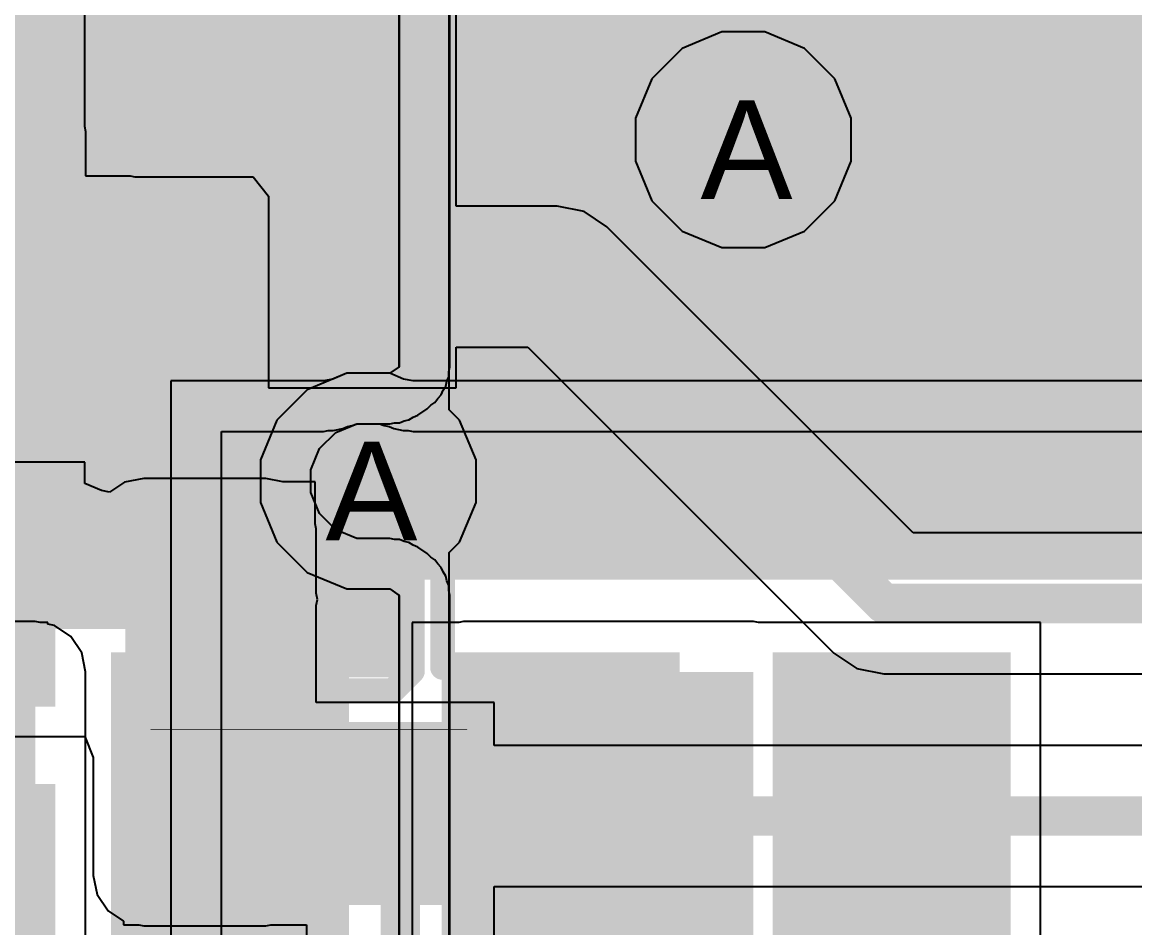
# Model space of a CAD drawing. Header units: inches. Extents: x 0 to 5271, y 0 to 5417.
# Drawn here: x 7.05 to 12.77, y 71.26 to 75.91 of the extents above; entities that cross this region are included whole.
import ezdxf

# ---------------------------------------------------------------- set-up
doc = ezdxf.new("R2010")
doc.units = ezdxf.units.IN
for name, color, linetype in [('Bottom Layer', 5, 'Continuous'), ('Bottom Overlay', 54, 'Continuous'), ('Bottom Paste', 16, 'Continuous'), ('Bottom Solder', 6, 'Continuous'), ('Drill Drawing', 1, 'Continuous'), ('L2_GND1', 16, 'Continuous'), ('L3_SIG1', 76, 'Continuous'), ('L4_PWR', 90, 'Continuous'), ('L5_GND2', 156, 'Continuous'), ('L6_SIG2', 130, 'Continuous'), ('L7_GND3', 216, 'Continuous'), ('Top Layer', 1, 'Continuous'), ('Top Overlay', 2, 'Continuous'), ('Top Paste', 8, 'Continuous'), ('Top Solder', 216, 'Continuous'), ('Via Holes', 16, 'Continuous')]:
    doc.layers.add(name, color=color, linetype=linetype)
doc.styles.add('Arial', font='', dxfattribs={"height": 0.2})
doc.styles.get('Arial').set_extended_font_data('Arial')

# ---------------------------------------------------------------- blocks, each defined once
blk = doc.blocks.new('DFN1006_2L__B__D____________108')
at = {"layer": 'Top Layer'}
for points in [[(-0.525, 0.35), (-0.125, 0.35), (-0.125, -0.35), (-0.525, -0.35)], [(0.125, 0.35), (0.525, 0.35), (0.525, -0.35), (0.125, -0.35)]]:
    blk.add_hatch(color=1, dxfattribs=at).paths.add_polyline_path(points)
at = {"layer": 'Top Paste'}
for points in [[(-0.525, 0.35), (-0.125, 0.35), (-0.125, -0.35), (-0.525, -0.35)], [(0.125, 0.35), (0.525, 0.35), (0.525, -0.35), (0.125, -0.35)]]:
    blk.add_hatch(color=8, dxfattribs=at).paths.add_polyline_path(points)
at = {"layer": 'Top Solder'}
for points in [[(-0.5758, 0.4008), (-0.0742, 0.4008), (-0.0742, -0.4008), (-0.5758, -0.4008)], [(0.0742, 0.4008), (0.5758, 0.4008), (0.5758, -0.4008), (0.0742, -0.4008)]]:
    blk.add_hatch(color=216, dxfattribs=at).paths.add_polyline_path(points)
at = {"layer": 'Top Overlay'}
for points in [[(-0.5283, 0.4691, 0.127, 0.127, 0), (-0.6283, 0.3691, 0.127, 0.127, 0)], [(-0.4983, 0.4691, 0.127, 0.127, 0), (-0.5283, 0.4691, 0.127, 0.127, 0)], [(-0.254, 0.4691, 0.127, 0.127, 0), (-0.4983, 0.4691, 0.127, 0.127, 0)], [(0.4984, 0.4691, 0.127, 0.127, 0), (0.254, 0.4691, 0.127, 0.127, 0)], [(0.5283, 0.4691, 0.127, 0.127, 0), (0.4984, 0.4691, 0.127, 0.127, 0)], [(0.6284, 0.3691, 0.127, 0.127, 0), (0.5283, 0.4691, 0.127, 0.127, 0)], [(-0.783, 0.35, 0.127, 0.127, 0), (-0.783, -0.41, 0.127, 0.127, 0)], [(-0.6283, 0.3691, 0.127, 0.127, 0), (-0.6283, -0.3692, 0.127, 0.127, 0)], [(0.6284, 0.3691, 0.127, 0.127, 0), (0.6284, -0.3692, 0.127, 0.127, 0)], [(0.7829, 0.35, 0.127, 0.127, 0), (0.7829, -0.41, 0.127, 0.127, 0)], [(-0.5283, -0.4692, 0.127, 0.127, 0), (-0.6283, -0.3692, 0.127, 0.127, 0)], [(0.6284, -0.3692, 0.127, 0.127, 0), (0.5283, -0.4692, 0.127, 0.127, 0)], [(-0.254, -0.4692, 0.127, 0.127, 0), (-0.5283, -0.4692, 0.127, 0.127, 0)], [(0.5283, -0.4692, 0.127, 0.127, 0), (0.254, -0.4692, 0.127, 0.127, 0)]]:
    blk.add_lwpolyline(points, format="xyseb", dxfattribs=at)
for points in [[(-0.5601, 0.4691, 0.0635, 0.0635, 1), (-0.4966, 0.4691, 0.0635, 0.0635, 1)], [(-0.5601, 0.4691, 0.0635, 0.0635, 1), (-0.4966, 0.4691, 0.0635, 0.0635, 1)], [(-0.5301, 0.4691, 0.0635, 0.0635, 1), (-0.4666, 0.4691, 0.0635, 0.0635, 1)], [(-0.5301, 0.4691, 0.0635, 0.0635, 1), (-0.4666, 0.4691, 0.0635, 0.0635, 1)], [(-0.2857, 0.4691, 0.0635, 0.0635, 1), (-0.2222, 0.4691, 0.0635, 0.0635, 1)], [(0.2223, 0.4691, 0.0635, 0.0635, 1), (0.2858, 0.4691, 0.0635, 0.0635, 1)], [(0.4666, 0.4691, 0.0635, 0.0635, 1), (0.5301, 0.4691, 0.0635, 0.0635, 1)], [(0.4666, 0.4691, 0.0635, 0.0635, 1), (0.5301, 0.4691, 0.0635, 0.0635, 1)], [(0.4966, 0.4691, 0.0635, 0.0635, 1), (0.5601, 0.4691, 0.0635, 0.0635, 1)], [(0.4966, 0.4691, 0.0635, 0.0635, 1), (0.5601, 0.4691, 0.0635, 0.0635, 1)], [(-0.8147, 0.35, 0.0635, 0.0635, 1), (-0.7512, 0.35, 0.0635, 0.0635, 1)], [(-0.6601, 0.3691, 0.0635, 0.0635, 1), (-0.5966, 0.3691, 0.0635, 0.0635, 1)], [(-0.6601, 0.3691, 0.0635, 0.0635, 1), (-0.5966, 0.3691, 0.0635, 0.0635, 1)], [(0.5966, 0.3691, 0.0635, 0.0635, 1), (0.6601, 0.3691, 0.0635, 0.0635, 1)], [(0.5966, 0.3691, 0.0635, 0.0635, 1), (0.6601, 0.3691, 0.0635, 0.0635, 1)], [(0.7512, 0.35, 0.0635, 0.0635, 1), (0.8147, 0.35, 0.0635, 0.0635, 1)], [(-0.6601, -0.3692, 0.0635, 0.0635, 1), (-0.5966, -0.3692, 0.0635, 0.0635, 1)], [(-0.6601, -0.3692, 0.0635, 0.0635, 1), (-0.5966, -0.3692, 0.0635, 0.0635, 1)], [(0.5966, -0.3692, 0.0635, 0.0635, 1), (0.6601, -0.3692, 0.0635, 0.0635, 1)], [(0.5966, -0.3692, 0.0635, 0.0635, 1), (0.6601, -0.3692, 0.0635, 0.0635, 1)], [(-0.8147, -0.41, 0.0635, 0.0635, 1), (-0.7512, -0.41, 0.0635, 0.0635, 1)], [(0.7512, -0.41, 0.0635, 0.0635, 1), (0.8147, -0.41, 0.0635, 0.0635, 1)], [(-0.5601, -0.4692, 0.0635, 0.0635, 1), (-0.4966, -0.4692, 0.0635, 0.0635, 1)], [(-0.5601, -0.4692, 0.0635, 0.0635, 1), (-0.4966, -0.4692, 0.0635, 0.0635, 1)], [(-0.2857, -0.4692, 0.0635, 0.0635, 1), (-0.2222, -0.4692, 0.0635, 0.0635, 1)], [(0.2223, -0.4692, 0.0635, 0.0635, 1), (0.2858, -0.4692, 0.0635, 0.0635, 1)], [(0.4966, -0.4692, 0.0635, 0.0635, 1), (0.5601, -0.4692, 0.0635, 0.0635, 1)], [(0.4966, -0.4692, 0.0635, 0.0635, 1), (0.5601, -0.4692, 0.0635, 0.0635, 1)]]:
    blk.add_lwpolyline(points, format="xyseb", close=True, dxfattribs=at)
blk = doc.blocks.new('TO_263_5__D2PAK__B_201')
at = {"layer": 'Bottom Layer'}
for points in [[(-3.91, 6.7325), (-2.89, 6.7325), (-2.89, 2.4125), (-3.91, 2.4125)], [(-2.21, 6.7325), (-1.19, 6.7325), (-1.19, 2.4125), (-2.21, 2.4125)], [(-0.51, 6.7325), (0.51, 6.7325), (0.51, 2.4125), (-0.51, 2.4125)], [(-5.59, 0.3825), (5.59, 0.3825), (5.59, -9.5275), (-5.59, -9.5275)]]:
    blk.add_hatch(color=5, dxfattribs=at).paths.add_polyline_path(points)
at = {"layer": 'Bottom Paste'}
for points in [[(-3.91, 6.7325), (-2.89, 6.7325), (-2.89, 2.4125), (-3.91, 2.4125)], [(-2.21, 6.7325), (-1.19, 6.7325), (-1.19, 2.4125), (-2.21, 2.4125)], [(-0.51, 6.7325), (0.51, 6.7325), (0.51, 2.4125), (-0.51, 2.4125)], [(-5.59, 0.3825), (5.59, 0.3825), (5.59, -9.5275), (-5.59, -9.5275)]]:
    blk.add_hatch(color=16, dxfattribs=at).paths.add_polyline_path(points)
at = {"layer": 'Bottom Solder'}
for points in [[(-4.0116, 6.8341), (-2.7884, 6.8341), (-2.7884, 2.3109), (-4.0116, 2.3109)], [(-2.3116, 6.8341), (-1.0884, 6.8341), (-1.0884, 2.3109), (-2.3116, 2.3109)], [(-0.6116, 6.8341), (0.6116, 6.8341), (0.6116, 2.3109), (-0.6116, 2.3109)], [(-5.6916, 0.4841), (5.6916, 0.4841), (5.6916, -9.6291), (-5.6916, -9.6291)]]:
    blk.add_hatch(color=6, dxfattribs=at).paths.add_polyline_path(points)
at = {"layer": 'Bottom Overlay'}
blk.add_lwpolyline([(-4.191, 1.27, 0.127, 0.127, 0), (-5.1562, 1.27, 0.127, 0.127, 0)], format="xyseb", dxfattribs=at)
blk.add_lwpolyline([(-4.2227, 1.27, 0.0635, 0.0635, 1), (-4.1592, 1.27, 0.0635, 0.0635, 1)], format="xyseb", close=True, dxfattribs=at)
blk = doc.blocks.new('R___0402_357')
at = {"layer": 'Top Layer'}
for points in [[(-0.6985, -0.3175), (-0.6985, 0.3175), (-0.2413, 0.3175), (-0.2413, -0.3175)], [(0.2413, -0.3175), (0.2413, 0.3175), (0.6985, 0.3175), (0.6985, -0.3175)]]:
    blk.add_hatch(color=1, dxfattribs=at).paths.add_polyline_path(points)
at = {"layer": 'Top Paste'}
for points in [[(-0.6985, -0.3175), (-0.6985, 0.3175), (-0.2413, 0.3175), (-0.2413, -0.3175)], [(0.2413, -0.3175), (0.2413, 0.3175), (0.6985, 0.3175), (0.6985, -0.3175)]]:
    blk.add_hatch(color=8, dxfattribs=at).paths.add_polyline_path(points)
at = {"layer": 'Top Solder'}
for points in [[(-0.7535, -0.3725), (-0.7535, 0.3725), (-0.1863, 0.3725), (-0.1863, -0.3725)], [(0.1863, -0.3725), (0.1863, 0.3725), (0.7535, 0.3725), (0.7535, -0.3725)]]:
    blk.add_hatch(color=216, dxfattribs=at).paths.add_polyline_path(points)
at = {"layer": 'Top Overlay'}
for points in [[(-0.7874, 0.4064, 0.127, 0.127, 0), (-0.7874, -0.4064, 0.127, 0.127, 0)], [(0.7874, 0.4064, 0.127, 0.127, 0), (-0.7874, 0.4064, 0.127, 0.127, 0)], [(0.7874, 0.4064, 0.127, 0.127, 0), (0.7874, -0.4064, 0.127, 0.127, 0)], [(0.7874, -0.4064, 0.127, 0.127, 0), (-0.7874, -0.4064, 0.127, 0.127, 0)], [(0.8128, -0.4318, 0.00323, 0.00323, 0), (-0.8128, -0.4318, 0.00323, 0.00323, 0)]]:
    blk.add_lwpolyline(points, format="xyseb", dxfattribs=at)
for points in [[(-0.8192, 0.4064, 0.0635, 0.0635, 1), (-0.7557, 0.4064, 0.0635, 0.0635, 1)], [(-0.8192, 0.4064, 0.0635, 0.0635, 1), (-0.7557, 0.4064, 0.0635, 0.0635, 1)], [(0.7556, 0.4064, 0.0635, 0.0635, 1), (0.8191, 0.4064, 0.0635, 0.0635, 1)], [(0.7556, 0.4064, 0.0635, 0.0635, 1), (0.8191, 0.4064, 0.0635, 0.0635, 1)], [(-0.8192, -0.4064, 0.0635, 0.0635, 1), (-0.7557, -0.4064, 0.0635, 0.0635, 1)], [(-0.8192, -0.4064, 0.0635, 0.0635, 1), (-0.7557, -0.4064, 0.0635, 0.0635, 1)], [(0.7556, -0.4064, 0.0635, 0.0635, 1), (0.8191, -0.4064, 0.0635, 0.0635, 1)], [(0.7556, -0.4064, 0.0635, 0.0635, 1), (0.8191, -0.4064, 0.0635, 0.0635, 1)], [(-0.8136, -0.4318, 0.00161, 0.00161, 1), (-0.812, -0.4318, 0.00161, 0.00161, 1)], [(0.812, -0.4318, 0.00161, 0.00161, 1), (0.8136, -0.4318, 0.00161, 0.00161, 1)]]:
    blk.add_lwpolyline(points, format="xyseb", close=True, dxfattribs=at)
blk = doc.blocks.new('R___0402_361')
at = {"layer": 'Top Layer'}
for points in [[(-0.6985, -0.3175), (-0.6985, 0.3175), (-0.2413, 0.3175), (-0.2413, -0.3175)], [(0.2413, -0.3175), (0.2413, 0.3175), (0.6985, 0.3175), (0.6985, -0.3175)]]:
    blk.add_hatch(color=1, dxfattribs=at).paths.add_polyline_path(points)
at = {"layer": 'Top Paste'}
for points in [[(-0.6985, -0.3175), (-0.6985, 0.3175), (-0.2413, 0.3175), (-0.2413, -0.3175)], [(0.2413, -0.3175), (0.2413, 0.3175), (0.6985, 0.3175), (0.6985, -0.3175)]]:
    blk.add_hatch(color=8, dxfattribs=at).paths.add_polyline_path(points)
at = {"layer": 'Top Solder'}
for points in [[(-0.7535, -0.3725), (-0.7535, 0.3725), (-0.1863, 0.3725), (-0.1863, -0.3725)], [(0.1863, -0.3725), (0.1863, 0.3725), (0.7535, 0.3725), (0.7535, -0.3725)]]:
    blk.add_hatch(color=216, dxfattribs=at).paths.add_polyline_path(points)
at = {"layer": 'Top Overlay'}
for points in [[(0.7874, 0.4064, 0.127, 0.127, 0), (-0.7874, 0.4064, 0.127, 0.127, 0)], [(-0.7874, 0.4064, 0.127, 0.127, 0), (-0.7874, -0.4064, 0.127, 0.127, 0)], [(0.7874, 0.4064, 0.127, 0.127, 0), (0.7874, -0.4064, 0.127, 0.127, 0)], [(0.7874, -0.4064, 0.127, 0.127, 0), (-0.7874, -0.4064, 0.127, 0.127, 0)], [(0.8128, -0.4318, 0.00323, 0.00323, 0), (-0.8128, -0.4318, 0.00323, 0.00323, 0)]]:
    blk.add_lwpolyline(points, format="xyseb", dxfattribs=at)
for points in [[(-0.8191, 0.4064, 0.0635, 0.0635, 1), (-0.7556, 0.4064, 0.0635, 0.0635, 1)], [(-0.8191, 0.4064, 0.0635, 0.0635, 1), (-0.7556, 0.4064, 0.0635, 0.0635, 1)], [(0.7557, 0.4064, 0.0635, 0.0635, 1), (0.8192, 0.4064, 0.0635, 0.0635, 1)], [(0.7557, 0.4064, 0.0635, 0.0635, 1), (0.8192, 0.4064, 0.0635, 0.0635, 1)], [(-0.8191, -0.4064, 0.0635, 0.0635, 1), (-0.7556, -0.4064, 0.0635, 0.0635, 1)], [(-0.8191, -0.4064, 0.0635, 0.0635, 1), (-0.7556, -0.4064, 0.0635, 0.0635, 1)], [(0.7557, -0.4064, 0.0635, 0.0635, 1), (0.8192, -0.4064, 0.0635, 0.0635, 1)], [(0.7557, -0.4064, 0.0635, 0.0635, 1), (0.8192, -0.4064, 0.0635, 0.0635, 1)], [(-0.8136, -0.4318, 0.00161, 0.00161, 1), (-0.812, -0.4318, 0.00161, 0.00161, 1)], [(0.812, -0.4318, 0.00161, 0.00161, 1), (0.8136, -0.4318, 0.00161, 0.00161, 1)]]:
    blk.add_lwpolyline(points, format="xyseb", close=True, dxfattribs=at)
blk = doc.blocks.new('C___0402_377')
at = {"layer": 'Top Layer'}
for points in [[(-0.6985, -0.3175), (-0.6985, 0.3175), (-0.2413, 0.3175), (-0.2413, -0.3175)], [(0.2413, -0.3175), (0.2413, 0.3175), (0.6985, 0.3175), (0.6985, -0.3175)]]:
    blk.add_hatch(color=1, dxfattribs=at).paths.add_polyline_path(points)
at = {"layer": 'Top Paste'}
for points in [[(-0.6985, -0.3175), (-0.6985, 0.3175), (-0.2413, 0.3175), (-0.2413, -0.3175)], [(0.2413, -0.3175), (0.2413, 0.3175), (0.6985, 0.3175), (0.6985, -0.3175)]]:
    blk.add_hatch(color=8, dxfattribs=at).paths.add_polyline_path(points)
at = {"layer": 'Top Solder'}
for points in [[(-0.7585, -0.3775), (-0.7585, 0.3775), (-0.1813, 0.3775), (-0.1813, -0.3775)], [(0.1813, -0.3775), (0.1813, 0.3775), (0.7585, 0.3775), (0.7585, -0.3775)]]:
    blk.add_hatch(color=216, dxfattribs=at).paths.add_polyline_path(points)
at = {"layer": 'Top Overlay'}
for points in [[(-0.7874, 0.4064, 0.127, 0.127, 0), (-0.2794, 0.4064, 0.127, 0.127, 0)], [(-0.7874, -0.4064, 0.127, 0.127, 0), (-0.7874, 0.4064, 0.127, 0.127, 0)], [(0.2794, 0.4064, 0.127, 0.127, 0), (0.7874, 0.4064, 0.127, 0.127, 0)], [(0.7874, -0.4064, 0.127, 0.127, 0), (0.7874, 0.4064, 0.127, 0.127, 0)], [(-0.7874, -0.4064, 0.127, 0.127, 0), (-0.2794, -0.4064, 0.127, 0.127, 0)], [(0.2794, -0.4064, 0.127, 0.127, 0), (0.7874, -0.4064, 0.127, 0.127, 0)]]:
    blk.add_lwpolyline(points, format="xyseb", dxfattribs=at)
for points in [[(-0.8191, 0.4064, 0.0635, 0.0635, 1), (-0.7556, 0.4064, 0.0635, 0.0635, 1)], [(-0.8191, 0.4064, 0.0635, 0.0635, 1), (-0.7556, 0.4064, 0.0635, 0.0635, 1)], [(-0.3111, 0.4064, 0.0635, 0.0635, 1), (-0.2476, 0.4064, 0.0635, 0.0635, 1)], [(0.2477, 0.4064, 0.0635, 0.0635, 1), (0.3112, 0.4064, 0.0635, 0.0635, 1)], [(0.7557, 0.4064, 0.0635, 0.0635, 1), (0.8192, 0.4064, 0.0635, 0.0635, 1)], [(0.7557, 0.4064, 0.0635, 0.0635, 1), (0.8192, 0.4064, 0.0635, 0.0635, 1)], [(-0.8191, -0.4064, 0.0635, 0.0635, 1), (-0.7556, -0.4064, 0.0635, 0.0635, 1)], [(-0.8191, -0.4064, 0.0635, 0.0635, 1), (-0.7556, -0.4064, 0.0635, 0.0635, 1)], [(-0.3111, -0.4064, 0.0635, 0.0635, 1), (-0.2476, -0.4064, 0.0635, 0.0635, 1)], [(0.2477, -0.4064, 0.0635, 0.0635, 1), (0.3112, -0.4064, 0.0635, 0.0635, 1)], [(0.7557, -0.4064, 0.0635, 0.0635, 1), (0.8192, -0.4064, 0.0635, 0.0635, 1)], [(0.7557, -0.4064, 0.0635, 0.0635, 1), (0.8192, -0.4064, 0.0635, 0.0635, 1)]]:
    blk.add_lwpolyline(points, format="xyseb", close=True, dxfattribs=at)
blk = doc.blocks.new('TS_1185EC_C_D_B__382')
at = {"layer": 'Top Layer'}
for points in [[(-2.55, 1.2), (-1.3, 1.2), (-1.3, 0.3), (-2.55, 0.3)], [(1.3, 1.2), (2.55, 1.2), (2.55, 0.3), (1.3, 0.3)], [(-2.55, -0.3), (-1.3, -0.3), (-1.3, -1.2), (-2.55, -1.2)], [(1.3, -0.3), (2.55, -0.3), (2.55, -1.2), (1.3, -1.2)]]:
    blk.add_hatch(color=1, dxfattribs=at).paths.add_polyline_path(points)
at = {"layer": 'Top Paste'}
for points in [[(-2.55, 1.2), (-1.3, 1.2), (-1.3, 0.3), (-2.55, 0.3)], [(1.3, 1.2), (2.55, 1.2), (2.55, 0.3), (1.3, 0.3)], [(-2.55, -0.3), (-1.3, -0.3), (-1.3, -1.2), (-2.55, -1.2)], [(1.3, -0.3), (2.55, -0.3), (2.55, -1.2), (1.3, -1.2)]]:
    blk.add_hatch(color=8, dxfattribs=at).paths.add_polyline_path(points)
at = {"layer": 'Top Solder'}
for points in [[(-2.6516, 1.3016), (-1.1984, 1.3016), (-1.1984, 0.1984), (-2.6516, 0.1984)], [(1.1984, 1.3016), (2.6516, 1.3016), (2.6516, 0.1984), (1.1984, 0.1984)], [(-2.6516, -0.1984), (-1.1984, -0.1984), (-1.1984, -1.3016), (-2.6516, -1.3016)], [(1.1984, -0.1984), (2.6516, -0.1984), (2.6516, -1.3016), (1.1984, -1.3016)]]:
    blk.add_hatch(color=216, dxfattribs=at).paths.add_polyline_path(points)
at = {"layer": 'Top Overlay'}
for points in [[(-1.778, 1.524, 0.127, 0.127, 0), (1.778, 1.524, 0.127, 0.127, 0)], [(-2.8448, 0.6096, 0.127, 0.127, 0), (-2.8448, 0.8636, 0.127, 0.127, 0)], [(-2.8448, 0.8636, 0.127, 0.127, 0), (-2.7178, 0.7366, 0.127, 0.127, 0)], [(-2.8448, 0.6096, 0.127, 0.127, 0), (-2.7178, 0.7366, 0.127, 0.127, 0)], [(-1.778, -1.524, 0.127, 0.127, 0), (1.778, -1.524, 0.127, 0.127, 0)]]:
    blk.add_lwpolyline(points, format="xyseb", dxfattribs=at)
for points in [[(-1.8098, 1.524, 0.0635, 0.0635, 1), (-1.7463, 1.524, 0.0635, 0.0635, 1)], [(1.7462, 1.524, 0.0635, 0.0635, 1), (1.8097, 1.524, 0.0635, 0.0635, 1)], [(-2.8766, 0.8636, 0.0635, 0.0635, 1), (-2.8131, 0.8636, 0.0635, 0.0635, 1)], [(-2.8766, 0.8636, 0.0635, 0.0635, 1), (-2.8131, 0.8636, 0.0635, 0.0635, 1)], [(-2.7496, 0.7366, 0.0635, 0.0635, 1), (-2.6861, 0.7366, 0.0635, 0.0635, 1)], [(-2.7496, 0.7366, 0.0635, 0.0635, 1), (-2.6861, 0.7366, 0.0635, 0.0635, 1)], [(-2.8766, 0.6096, 0.0635, 0.0635, 1), (-2.8131, 0.6096, 0.0635, 0.0635, 1)], [(-2.8766, 0.6096, 0.0635, 0.0635, 1), (-2.8131, 0.6096, 0.0635, 0.0635, 1)], [(-1.8098, -1.524, 0.0635, 0.0635, 1), (-1.7463, -1.524, 0.0635, 0.0635, 1)], [(1.7462, -1.524, 0.0635, 0.0635, 1), (1.8097, -1.524, 0.0635, 0.0635, 1)]]:
    blk.add_lwpolyline(points, format="xyseb", close=True, dxfattribs=at)
blk = doc.blocks.new('TS_1185EC_C_D_B__383')
at = {"layer": 'Top Layer'}
for points in [[(-2.55, 1.2), (-1.3, 1.2), (-1.3, 0.3), (-2.55, 0.3)], [(1.3, 1.2), (2.55, 1.2), (2.55, 0.3), (1.3, 0.3)], [(-2.55, -0.3), (-1.3, -0.3), (-1.3, -1.2), (-2.55, -1.2)], [(1.3, -0.3), (2.55, -0.3), (2.55, -1.2), (1.3, -1.2)]]:
    blk.add_hatch(color=1, dxfattribs=at).paths.add_polyline_path(points)
at = {"layer": 'Top Paste'}
for points in [[(-2.55, 1.2), (-1.3, 1.2), (-1.3, 0.3), (-2.55, 0.3)], [(1.3, 1.2), (2.55, 1.2), (2.55, 0.3), (1.3, 0.3)], [(-2.55, -0.3), (-1.3, -0.3), (-1.3, -1.2), (-2.55, -1.2)], [(1.3, -0.3), (2.55, -0.3), (2.55, -1.2), (1.3, -1.2)]]:
    blk.add_hatch(color=8, dxfattribs=at).paths.add_polyline_path(points)
at = {"layer": 'Top Solder'}
for points in [[(-2.6516, 1.3016), (-1.1984, 1.3016), (-1.1984, 0.1984), (-2.6516, 0.1984)], [(1.1984, 1.3016), (2.6516, 1.3016), (2.6516, 0.1984), (1.1984, 0.1984)], [(-2.6516, -0.1984), (-1.1984, -0.1984), (-1.1984, -1.3016), (-2.6516, -1.3016)], [(1.1984, -0.1984), (2.6516, -0.1984), (2.6516, -1.3016), (1.1984, -1.3016)]]:
    blk.add_hatch(color=216, dxfattribs=at).paths.add_polyline_path(points)
at = {"layer": 'Top Overlay'}
for points in [[(-1.778, 1.524, 0.127, 0.127, 0), (1.778, 1.524, 0.127, 0.127, 0)], [(-2.8448, 0.6096, 0.127, 0.127, 0), (-2.8448, 0.8636, 0.127, 0.127, 0)], [(-2.8448, 0.8636, 0.127, 0.127, 0), (-2.7178, 0.7366, 0.127, 0.127, 0)], [(-2.8448, 0.6096, 0.127, 0.127, 0), (-2.7178, 0.7366, 0.127, 0.127, 0)], [(-1.778, -1.524, 0.127, 0.127, 0), (1.778, -1.524, 0.127, 0.127, 0)]]:
    blk.add_lwpolyline(points, format="xyseb", dxfattribs=at)
for points in [[(-1.8098, 1.524, 0.0635, 0.0635, 1), (-1.7463, 1.524, 0.0635, 0.0635, 1)], [(1.7462, 1.524, 0.0635, 0.0635, 1), (1.8097, 1.524, 0.0635, 0.0635, 1)], [(-2.8766, 0.8636, 0.0635, 0.0635, 1), (-2.8131, 0.8636, 0.0635, 0.0635, 1)], [(-2.8766, 0.8636, 0.0635, 0.0635, 1), (-2.8131, 0.8636, 0.0635, 0.0635, 1)], [(-2.7496, 0.7366, 0.0635, 0.0635, 1), (-2.6861, 0.7366, 0.0635, 0.0635, 1)], [(-2.7496, 0.7366, 0.0635, 0.0635, 1), (-2.6861, 0.7366, 0.0635, 0.0635, 1)], [(-2.8766, 0.6096, 0.0635, 0.0635, 1), (-2.8131, 0.6096, 0.0635, 0.0635, 1)], [(-2.8766, 0.6096, 0.0635, 0.0635, 1), (-2.8131, 0.6096, 0.0635, 0.0635, 1)], [(-1.8098, -1.524, 0.0635, 0.0635, 1), (-1.7463, -1.524, 0.0635, 0.0635, 1)], [(1.7462, -1.524, 0.0635, 0.0635, 1), (1.8097, -1.524, 0.0635, 0.0635, 1)]]:
    blk.add_lwpolyline(points, format="xyseb", close=True, dxfattribs=at)

msp = doc.modelspace()

# ---------------------------------------------------------------- hatches: boundary and pattern name
at = {"layer": 'Bottom Layer'}
for points in [[(7.6113, 66.8763), (8.636, 66.8763), (8.636, 75.8952), (7.6113, 75.8952)], [(2.5146, 73.0463), (13.7287, 73.0463), (13.7287, 75.2856), (2.5146, 75.2856)], [(7.1207, 72.5711), (5.9113, 72.5711), (5.9113, 65.7352), (7.1207, 65.7352)], [(10.8114, 72.5709), (9.3218, 72.5709), (9.3218, 66.8762), (10.8114, 66.8762)]]:
    msp.add_hatch(color=5, dxfattribs=at).paths.add_polyline_path(points)
h = msp.add_hatch(color=5, dxfattribs=at)
edge = h.paths.add_edge_path()
edge.add_arc((10.7589, 75.3059), 0.3, 0, 360)
h = msp.add_hatch(color=5, dxfattribs=at)
edge = h.paths.add_edge_path()
edge.add_arc((8.8319, 73.5517), 0.3, 0, 360)
at = {"layer": 'L2_GND1'}
h = msp.add_hatch(color=16, dxfattribs=at)
edge = h.paths.add_edge_path()
edge.add_arc((10.7589, 75.3059), 0.3, 0, 360)
h = msp.add_hatch(color=16, dxfattribs=at)
edge = h.paths.add_edge_path()
edge.add_arc((8.8319, 73.5517), 0.3, 0, 360)
at = {"layer": 'L3_SIG1'}
h = msp.add_hatch(color=76, dxfattribs=at)
edge = h.paths.add_edge_path()
edge.add_arc((10.7589, 75.3059), 0.3, 0, 360)
h = msp.add_hatch(color=76, dxfattribs=at)
edge = h.paths.add_edge_path()
edge.add_arc((8.8319, 73.5517), 0.3, 0, 360)
at = {"layer": 'L4_PWR'}
h = msp.add_hatch(color=90, dxfattribs=at)
edge = h.paths.add_edge_path()
edge.add_arc((10.7589, 75.3059), 0.3, 0, 360)
h = msp.add_hatch(color=90, dxfattribs=at)
edge = h.paths.add_edge_path()
edge.add_arc((8.8319, 73.5517), 0.3, 0, 360)
at = {"layer": 'L5_GND2'}
h = msp.add_hatch(color=156, dxfattribs=at)
edge = h.paths.add_edge_path()
edge.add_arc((10.7589, 75.3059), 0.3, 0, 360)
h = msp.add_hatch(color=156, dxfattribs=at)
edge = h.paths.add_edge_path()
edge.add_arc((8.8319, 73.5517), 0.3, 0, 360)
at = {"layer": 'L6_SIG2'}
h = msp.add_hatch(color=130, dxfattribs=at)
edge = h.paths.add_edge_path()
edge.add_arc((10.7589, 75.3059), 0.3, 0, 360)
h = msp.add_hatch(color=130, dxfattribs=at)
edge = h.paths.add_edge_path()
edge.add_arc((8.8319, 73.5517), 0.3, 0, 360)
at = {"layer": 'L7_GND3'}
h = msp.add_hatch(color=216, dxfattribs=at)
edge = h.paths.add_edge_path()
edge.add_arc((10.7589, 75.3059), 0.3, 0, 360)
h = msp.add_hatch(color=216, dxfattribs=at)
edge = h.paths.add_edge_path()
edge.add_arc((8.8319, 73.5517), 0.3, 0, 360)
at = {"layer": 'Top Layer'}
for points in [[(7.6329, 75.3751), (8.2403, 75.3751), (8.2403, 77.1559), (7.6329, 77.1559)], [(8.5557, 72.5944), (9.1075, 72.5944), (9.1075, 73.7616), (8.5557, 73.7616)], [(7.6783, 71.5261), (8.3057, 71.5261), (8.3057, 73.3069), (7.6783, 73.3069)]]:
    msp.add_hatch(color=1, dxfattribs=at).paths.add_polyline_path(points)
h = msp.add_hatch(color=1, dxfattribs=at)
edge = h.paths.add_edge_path()
edge.add_arc((10.7589, 75.3059), 0.3, 0, 360)
h = msp.add_hatch(color=1, dxfattribs=at)
edge = h.paths.add_edge_path()
edge.add_arc((8.8319, 73.5517), 0.3, 0, 360)
at = {"layer": 'Via Holes'}
h = msp.add_hatch(color=7, dxfattribs=at)
edge = h.paths.add_edge_path()
edge.add_arc((10.7589, 75.3059), 0.15, 0, 360)
h = msp.add_hatch(color=7, dxfattribs=at)
edge = h.paths.add_edge_path()
edge.add_arc((8.8319, 73.5517), 0.15, 0, 360)

# ---------------------------------------------------------------- linework, layer by layer
at = {"layer": 'Bottom Layer'}
for p, q in [((7.1207, 72.83), (5.9113, 72.83)), ((7.1466, 72.8249), (7.1207, 72.83)), ((7.1853, 72.8249), (7.1466, 72.8249)), ((7.1853, 72.8172), (7.1853, 72.8249)), ((9.2967, 72.8249), (9.0573, 72.8249)), ((9.0573, 72.8249), (9.0573, 67.9969)), ((9.3218, 72.8299), (9.2967, 72.8249)), ((10.8114, 72.8299), (9.3218, 72.8299)), ((10.8365, 72.8249), (10.8114, 72.8299)), ((12.2853, 72.8249), (10.8365, 72.8249)), ((12.2853, 69.0713), (12.2853, 72.8249)), ((7.2198, 72.8103), (7.1853, 72.8172)), ((7.3038, 72.7542), (7.2198, 72.8103)), ((7.3599, 72.6702), (7.3038, 72.7542)), ((7.3797, 72.5711), (7.3599, 72.6702)), ((7.3797, 66.8558), (7.3797, 72.5711))]:
    msp.add_line(p, q, dxfattribs=at)
at = {"layer": 'L2_GND1'}
for p, q in [((8.9916, 76.4446), (8.9916, 74.1388)), ((9.2506, 74.1388), (9.2506, 76.4446)), ((8.7217, 74.1057), (8.5181, 74.0214)), ((8.9421, 74.1057), (8.7217, 74.1057)), ((8.9916, 74.1388), (8.9421, 74.1057)), ((9.2358, 74.0647), (9.2456, 74.0883)), ((9.2456, 74.1138), (9.2506, 74.1388)), ((9.2456, 74.0883), (9.2456, 74.1138)), ((9.2167, 74.0185), (9.2309, 74.0397)), ((9.2309, 74.0397), (9.2358, 74.0647)), ((8.5181, 74.0214), (8.3622, 73.8655)), ((9.1747, 73.9557), (9.1889, 73.9769)), ((9.1889, 73.9769), (9.2069, 73.9949)), ((9.2069, 73.9949), (9.2167, 74.0185)), ((9.086, 73.8904), (9.1355, 73.9235)), ((9.1355, 73.9235), (9.1535, 73.9415)), ((9.1535, 73.9415), (9.1747, 73.9557)), ((8.3622, 73.8655), (8.2779, 73.6619)), ((8.9926, 73.8517), (9.0162, 73.8615)), ((9.0162, 73.8615), (9.0412, 73.8664)), ((9.0412, 73.8664), (9.0624, 73.8806)), ((9.0624, 73.8806), (9.086, 73.8904)), ((8.5818, 73.7188), (8.6648, 73.8018)), ((8.6648, 73.8018), (8.7732, 73.8467)), ((8.7732, 73.8467), (8.9421, 73.8467)), ((8.9421, 73.8467), (8.9671, 73.8517)), ((8.9671, 73.8517), (8.9926, 73.8517)), ((8.5369, 73.6104), (8.5818, 73.7188)), ((8.2779, 73.6619), (8.2779, 73.4415)), ((8.5369, 73.493), (8.5369, 73.6104)), ((8.5818, 73.3846), (8.5369, 73.493)), ((8.2779, 73.4415), (8.3622, 73.2379)), ((8.6648, 73.3016), (8.5818, 73.3846)), ((8.7732, 73.2567), (8.6648, 73.3016)), ((8.3622, 73.2379), (8.5181, 73.082)), ((8.9421, 73.2567), (8.7732, 73.2567)), ((8.9671, 73.2517), (8.9421, 73.2567)), ((8.9926, 73.2517), (8.9671, 73.2517)), ((9.0162, 73.2419), (8.9926, 73.2517)), ((9.0412, 73.237), (9.0162, 73.2419)), ((9.0624, 73.2228), (9.0412, 73.237)), ((9.086, 73.213), (9.0624, 73.2228)), ((9.1355, 73.1799), (9.086, 73.213)), ((9.1535, 73.1619), (9.1355, 73.1799)), ((9.1747, 73.1477), (9.1535, 73.1619)), ((9.1889, 73.1265), (9.1747, 73.1477)), ((9.2069, 73.1085), (9.1889, 73.1265)), ((8.5181, 73.082), (8.7217, 72.9977)), ((9.2167, 73.0849), (9.2069, 73.1085)), ((9.2309, 73.0637), (9.2167, 73.0849)), ((9.2358, 73.0387), (9.2309, 73.0637)), ((8.7217, 72.9977), (8.9421, 72.9977)), ((8.9421, 72.9977), (8.9916, 72.9646)), ((9.2456, 73.0151), (9.2358, 73.0387)), ((9.2456, 72.9896), (9.2456, 73.0151)), ((8.9916, 72.9646), (8.9916, 66.789)), ((9.2506, 72.9646), (9.2456, 72.9896)), ((9.2506, 66.846), (9.2506, 72.9646))]:
    msp.add_line(p, q, dxfattribs=at)
at = {"layer": 'L3_SIG1'}
for p, q in [((10.6487, 75.8599), (10.4451, 75.7755)), ((10.8691, 75.8599), (10.6487, 75.8599)), ((11.0727, 75.7755), (10.8691, 75.8599)), ((10.4451, 75.7755), (10.2893, 75.6197)), ((11.2286, 75.6197), (11.0727, 75.7755)), ((10.2893, 75.6197), (10.2049, 75.4161)), ((11.3129, 75.4161), (11.2286, 75.6197)), ((10.2049, 75.4161), (10.2049, 75.1957)), ((11.3129, 75.1957), (11.3129, 75.4161)), ((10.2049, 75.1957), (10.2893, 74.9921)), ((11.2286, 74.9921), (11.3129, 75.1957)), ((10.2893, 74.9921), (10.4451, 74.8362)), ((11.0727, 74.8362), (11.2286, 74.9921)), ((10.4451, 74.8362), (10.6487, 74.7519)), ((10.8691, 74.7519), (11.0727, 74.8362)), ((10.6487, 74.7519), (10.8691, 74.7519)), ((8.7217, 74.1057), (8.6504, 74.0762)), ((8.9421, 74.1057), (8.7217, 74.1057)), ((9.0134, 74.0762), (8.9421, 74.1057)), ((8.6013, 74.0664), (7.8183, 74.0664)), ((7.8183, 74.0664), (7.8183, 73.8074)), ((8.6504, 74.0762), (8.6013, 74.0664)), ((9.0625, 74.0664), (9.0134, 74.0762)), ((16.38, 74.0664), (9.0625, 74.0664)), ((7.8183, 73.8074), (7.8183, 68.6327)), ((8.0772, 68.6327), (8.0772, 73.8074)), ((8.0772, 73.8074), (8.6013, 73.8074)), ((8.6013, 73.8074), (8.6263, 73.8124)), ((8.6263, 73.8124), (8.6518, 73.8124)), ((8.6518, 73.8124), (8.7009, 73.8222)), ((8.7009, 73.8222), (8.7245, 73.8319)), ((8.7245, 73.8319), (8.7495, 73.8369)), ((8.7495, 73.8369), (8.7732, 73.8467)), ((8.7732, 73.8467), (8.8906, 73.8467)), ((8.8906, 73.8467), (8.9143, 73.8369)), ((8.9143, 73.8369), (8.9393, 73.8319)), ((8.9393, 73.8319), (8.9629, 73.8222)), ((8.9629, 73.8222), (9.0119, 73.8124)), ((9.0119, 73.8124), (9.0374, 73.8124)), ((9.0374, 73.8124), (9.0625, 73.8074)), ((9.0625, 73.8074), (16.38, 73.8074))]:
    msp.add_line(p, q, dxfattribs=at)
at = {"layer": 'L4_PWR'}
for p, q in [((8.9894, 76.215), (8.9894, 74.1373)), ((9.2484, 73.9187), (9.2484, 76.1373)), ((10.6487, 75.8599), (10.4451, 75.7755)), ((10.8691, 75.8599), (10.6487, 75.8599)), ((11.0727, 75.7755), (10.8691, 75.8599)), ((10.4451, 75.7755), (10.2893, 75.6197)), ((11.2286, 75.6197), (11.0727, 75.7755)), ((10.2893, 75.6197), (10.2049, 75.4161)), ((11.3129, 75.4161), (11.2286, 75.6197)), ((10.2049, 75.4161), (10.2049, 75.1957)), ((11.3129, 75.1957), (11.3129, 75.4161)), ((10.2049, 75.1957), (10.2893, 74.9921)), ((11.2286, 74.9921), (11.3129, 75.1957)), ((10.2893, 74.9921), (10.4451, 74.8362)), ((11.0727, 74.8362), (11.2286, 74.9921)), ((10.4451, 74.8362), (10.6487, 74.7519)), ((10.8691, 74.7519), (11.0727, 74.8362)), ((10.6487, 74.7519), (10.8691, 74.7519)), ((8.7217, 74.1057), (8.5181, 74.0214)), ((8.9421, 74.1057), (8.7217, 74.1057)), ((8.9894, 74.1373), (8.9421, 74.1057)), ((8.5181, 74.0214), (8.3622, 73.8655)), ((9.3015, 73.8655), (9.2484, 73.9187)), ((8.3622, 73.8655), (8.2779, 73.6619)), ((9.3859, 73.6619), (9.3015, 73.8655)), ((8.2779, 73.6619), (8.2779, 73.4415)), ((9.3859, 73.4415), (9.3859, 73.6619)), ((8.2779, 73.4415), (8.3622, 73.2379)), ((9.3015, 73.2379), (9.3859, 73.4415)), ((8.3622, 73.2379), (8.5181, 73.082)), ((9.2484, 73.1847), (9.3015, 73.2379)), ((9.2484, 72.9661), (9.2484, 73.1847)), ((8.5181, 73.082), (8.7217, 72.9977)), ((8.7217, 72.9977), (8.9421, 72.9977)), ((8.9421, 72.9977), (8.9894, 72.9661)), ((8.9894, 72.9661), (8.9894, 67.183)), ((9.2484, 67.2085), (9.2484, 72.9661))]:
    msp.add_line(p, q, dxfattribs=at)
at = {"layer": 'Top Layer'}
for p, q in [((9.2842, 74.9645), (9.2842, 76.2641)), ((7.374, 76.1019), (7.374, 75.3751)), ((7.374, 75.3751), (7.3792, 75.349)), ((7.3792, 75.349), (7.3792, 75.1211)), ((7.3792, 75.1211), (7.6079, 75.1211)), ((7.6079, 75.1211), (7.6329, 75.1161)), ((7.6329, 75.1161), (8.2403, 75.1161)), ((8.2403, 75.1161), (8.319, 75.0158)), ((8.319, 75.0158), (8.319, 74.0304)), ((9.8023, 74.9645), (9.2842, 74.9645)), ((9.9411, 74.9369), (9.8023, 74.9645)), ((9.8023, 74.9645), (9.8023, 74.9645)), ((10.0587, 74.8583), (9.9411, 74.9369)), ((11.631, 73.286), (10.0587, 74.8583)), ((9.2842, 74.0304), (9.2842, 74.2393)), ((9.2842, 74.2393), (9.6521, 74.2393)), ((9.6521, 74.2393), (11.2244, 72.667)), ((8.319, 74.0304), (9.2842, 74.0304)), ((7.376, 73.6484), (5.618, 73.6484)), ((7.376, 73.5403), (7.376, 73.6484)), ((7.4613, 73.5044), (7.376, 73.5403)), ((7.5792, 73.5462), (7.503, 73.4953)), ((7.6783, 73.5659), (7.5792, 73.5462)), ((8.3057, 73.5659), (7.6783, 73.5659)), ((8.3939, 73.5484), (8.3057, 73.5659)), ((8.5597, 73.5484), (8.3939, 73.5484)), ((8.5597, 73.332), (8.5597, 73.5484)), ((7.503, 73.4953), (7.4613, 73.5044)), ((8.5647, 73.3069), (8.5597, 73.332)), ((8.5647, 72.9755), (8.5647, 73.3069)), ((13.8539, 73.286), (11.631, 73.286)), ((8.5709, 72.9444), (8.5647, 72.9755)), ((8.5647, 72.9133), (8.5709, 72.9444)), ((8.5647, 72.4151), (8.5647, 72.9133)), ((11.2244, 72.667), (11.2244, 72.667)), ((11.2244, 72.667), (11.342, 72.5884)), ((11.342, 72.5884), (11.4808, 72.5608)), ((11.4808, 72.5608), (11.4808, 72.5608)), ((11.4808, 72.5608), (13.8539, 72.5608)), ((9.4794, 72.4151), (8.5647, 72.4151)), ((9.4794, 72.1938), (9.4794, 72.4151)), ((5.618, 72.2404), (7.376, 72.2404)), ((7.376, 72.2404), (7.4193, 72.1313)), ((13.8539, 72.1938), (9.4794, 72.1938)), ((7.4193, 72.1313), (7.4193, 71.5261)), ((7.4193, 71.5261), (7.4391, 71.427)), ((9.4794, 71.2721), (9.4794, 71.4686)), ((9.4794, 71.4686), (13.8539, 71.4686)), ((7.4391, 71.427), (7.4952, 71.343)), ((7.4952, 71.343), (7.5744, 71.29)), ((7.5744, 71.29), (7.5744, 71.2721)), ((7.5744, 71.2721), (7.6533, 71.2721)), ((7.6533, 71.2721), (7.6783, 71.2671)), ((7.6783, 71.2671), (8.3057, 71.2671)), ((8.3057, 71.2671), (8.3307, 71.2721)), ((8.3307, 71.2721), (8.5142, 71.2721)), ((8.5142, 71.2721), (8.5142, 70.2052)), ((9.4794, 70.2052), (9.4794, 71.2721)), ((9.4794, 71.2721), (9.4794, 71.2721))]:
    msp.add_line(p, q, dxfattribs=at)
for points in [[(8.8016, 74.6019, 0.381, 0.381, 0), (8.8016, 75.6926, 0.381, 0.381, 0)], [(6.5296, 74.6345, 0.508, 0.508, 0), (7.8364, 74.6345, 0.508, 0.508, 0)], [(8.8016, 74.6019, 0.2032, 0.2032, 0), (9.8023, 74.6019, 0.2032, 0.2032, 0)], [(9.8023, 74.6019, 0.2032, 0.2032, 0), (11.4808, 72.9234, 0.2032, 0.2032, 0)], [(6.497, 72.9444, 0.3048, 0.3048, 0), (8.1565, 72.9444, 0.3048, 0.3048, 0)], [(11.4808, 72.9234, 0.2032, 0.2032, 0), (14.2748, 72.9234, 0.2032, 0.2032, 0)], [(8.9968, 70.7768, 0.2032, 0.2032, 0), (8.9968, 71.8436, 0.2032, 0.2032, 0)], [(9.0092, 71.8312, 0.2032, 0.2032, 0), (14.2748, 71.8312, 0.2032, 0.2032, 0)]]:
    msp.add_lwpolyline(points, format="xyseb", dxfattribs=at)
for points in [[(8.7063, 75.6926, 0.1905, 0.1905, 1), (8.8968, 75.6926, 0.1905, 0.1905, 1)], [(7.7094, 74.6345, 0.254, 0.254, 1), (7.9634, 74.6345, 0.254, 0.254, 1)], [(8.7063, 74.6019, 0.1905, 0.1905, 1), (8.8968, 74.6019, 0.1905, 0.1905, 1)], [(8.7508, 74.6019, 0.1016, 0.1016, 1), (8.8524, 74.6019, 0.1016, 0.1016, 1)], [(9.7515, 74.6019, 0.1016, 0.1016, 1), (9.8531, 74.6019, 0.1016, 0.1016, 1)], [(9.7515, 74.6019, 0.1016, 0.1016, 1), (9.8531, 74.6019, 0.1016, 0.1016, 1)], [(8.0803, 72.9444, 0.1524, 0.1524, 1), (8.2327, 72.9444, 0.1524, 0.1524, 1)], [(11.43, 72.9234, 0.1016, 0.1016, 1), (11.5316, 72.9234, 0.1016, 0.1016, 1)], [(11.43, 72.9234, 0.1016, 0.1016, 1), (11.5316, 72.9234, 0.1016, 0.1016, 1)], [(8.946, 71.8436, 0.1016, 0.1016, 1), (9.0476, 71.8436, 0.1016, 0.1016, 1)], [(8.9584, 71.8312, 0.1016, 0.1016, 1), (9.06, 71.8312, 0.1016, 0.1016, 1)]]:
    msp.add_lwpolyline(points, format="xyseb", close=True, dxfattribs=at)

# ---------------------------------------------------------------- block references
at = {"rotation": 180}
for name, p in [('TO_263_5__D2PAK__B_201', (8.1213, 74.9834)), ('R___0402_357', (8.3316, 75.6926)), ('DFN1006_2L__B__D____________108', (8.4307, 72.9444)), ('R___0402_361', (8.5269, 71.8436))]:
    msp.add_blockref(name, p, dxfattribs=at)
for name, p in [('TS_1185EC_C_D_B__382', (4.572, 76.0559)), ('C___0402_377', (8.3316, 74.6019)), ('TS_1185EC_C_D_B__383', (4.572, 72.1944))]:
    msp.add_blockref(name, p)

# ---------------------------------------------------------------- texts
at = {"layer": 'Drill Drawing', "style": 'Arial'}
for p in [(10.5389, 75.0012), (8.6118, 73.247)]:
    msp.add_text('A', height=0.508, dxfattribs=at).set_placement(p)

doc.saveas('drawing.dxf')
